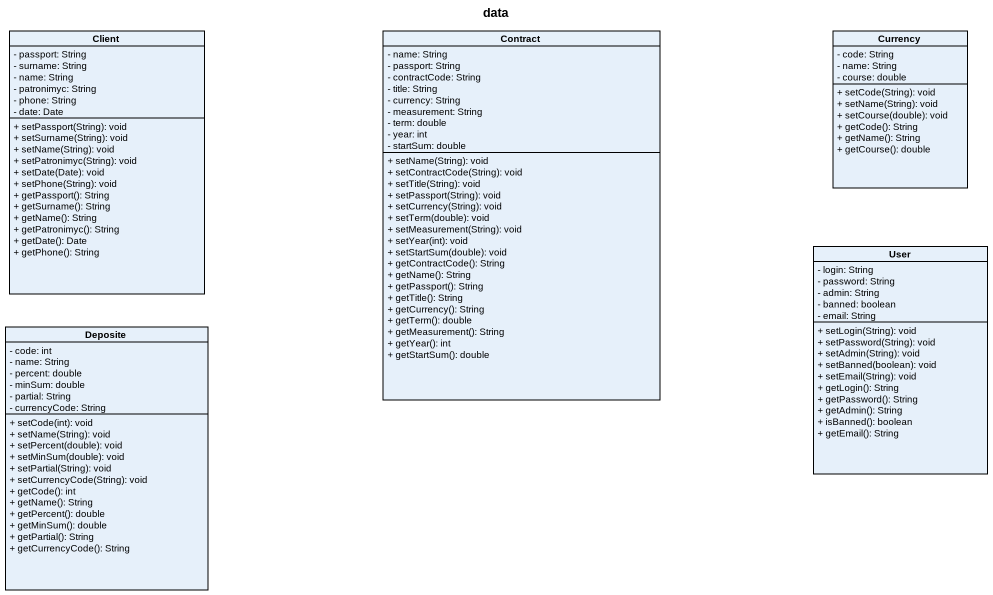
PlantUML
@startuml
title data
hide circle
hide empty members
skinparam classAttributeIconSize 0
class Client {
  - passport: String
  - surname: String
  - name: String
  - patronimyc: String
  - phone: String
  - date: Date
  + setPassport(String): void
  + setSurname(String): void
  + setName(String): void
  + setPatronimyc(String): void
  + setDate(Date): void
  + setPhone(String): void
  + getPassport(): String
  + getSurname(): String
  + getName(): String
  + getPatronimyc(): String
  + getDate(): Date
  + getPhone(): String
}
class Contract {
  - name: String
  - passport: String
  - contractCode: String
  - title: String
  - currency: String
  - measurement: String
  - term: double
  - year: int
  - startSum: double
  + setName(String): void
  + setContractCode(String): void
  + setTitle(String): void
  + setPassport(String): void
  + setCurrency(String): void
  + setTerm(double): void
  + setMeasurement(String): void
  + setYear(int): void
  + setStartSum(double): void
  + getContractCode(): String
  + getName(): String
  + getPassport(): String
  + getTitle(): String
  + getCurrency(): String
  + getTerm(): double
  + getMeasurement(): String
  + getYear(): int
  + getStartSum(): double
}
class Currency {
  - code: String
  - name: String
  - course: double
  + setCode(String): void
  + setName(String): void
  + setCourse(double): void
  + getCode(): String
  + getName(): String
  + getCourse(): double
}
class User {
  - login: String
  - password: String
  - admin: String
  - banned: boolean
  - email: String
  + setLogin(String): void
  + setPassword(String): void
  + setAdmin(String): void
  + setBanned(boolean): void
  + setEmail(String): void
  + getLogin(): String
  + getPassword(): String
  + getAdmin(): String
  + isBanned(): boolean
  + getEmail(): String
}
class Deposite {
  - code: int
  - name: String
  - percent: double
  - minSum: double
  - partial: String
  - currencyCode: String
  + setCode(int): void
  + setName(String): void
  + setPercent(double): void
  + setMinSum(double): void
  + setPartial(String): void
  + setCurrencyCode(String): void
  + getCode(): int
  + getName(): String
  + getPercent(): double
  + getMinSum(): double
  + getPartial(): String
  + getCurrencyCode(): String
}
@enduml
